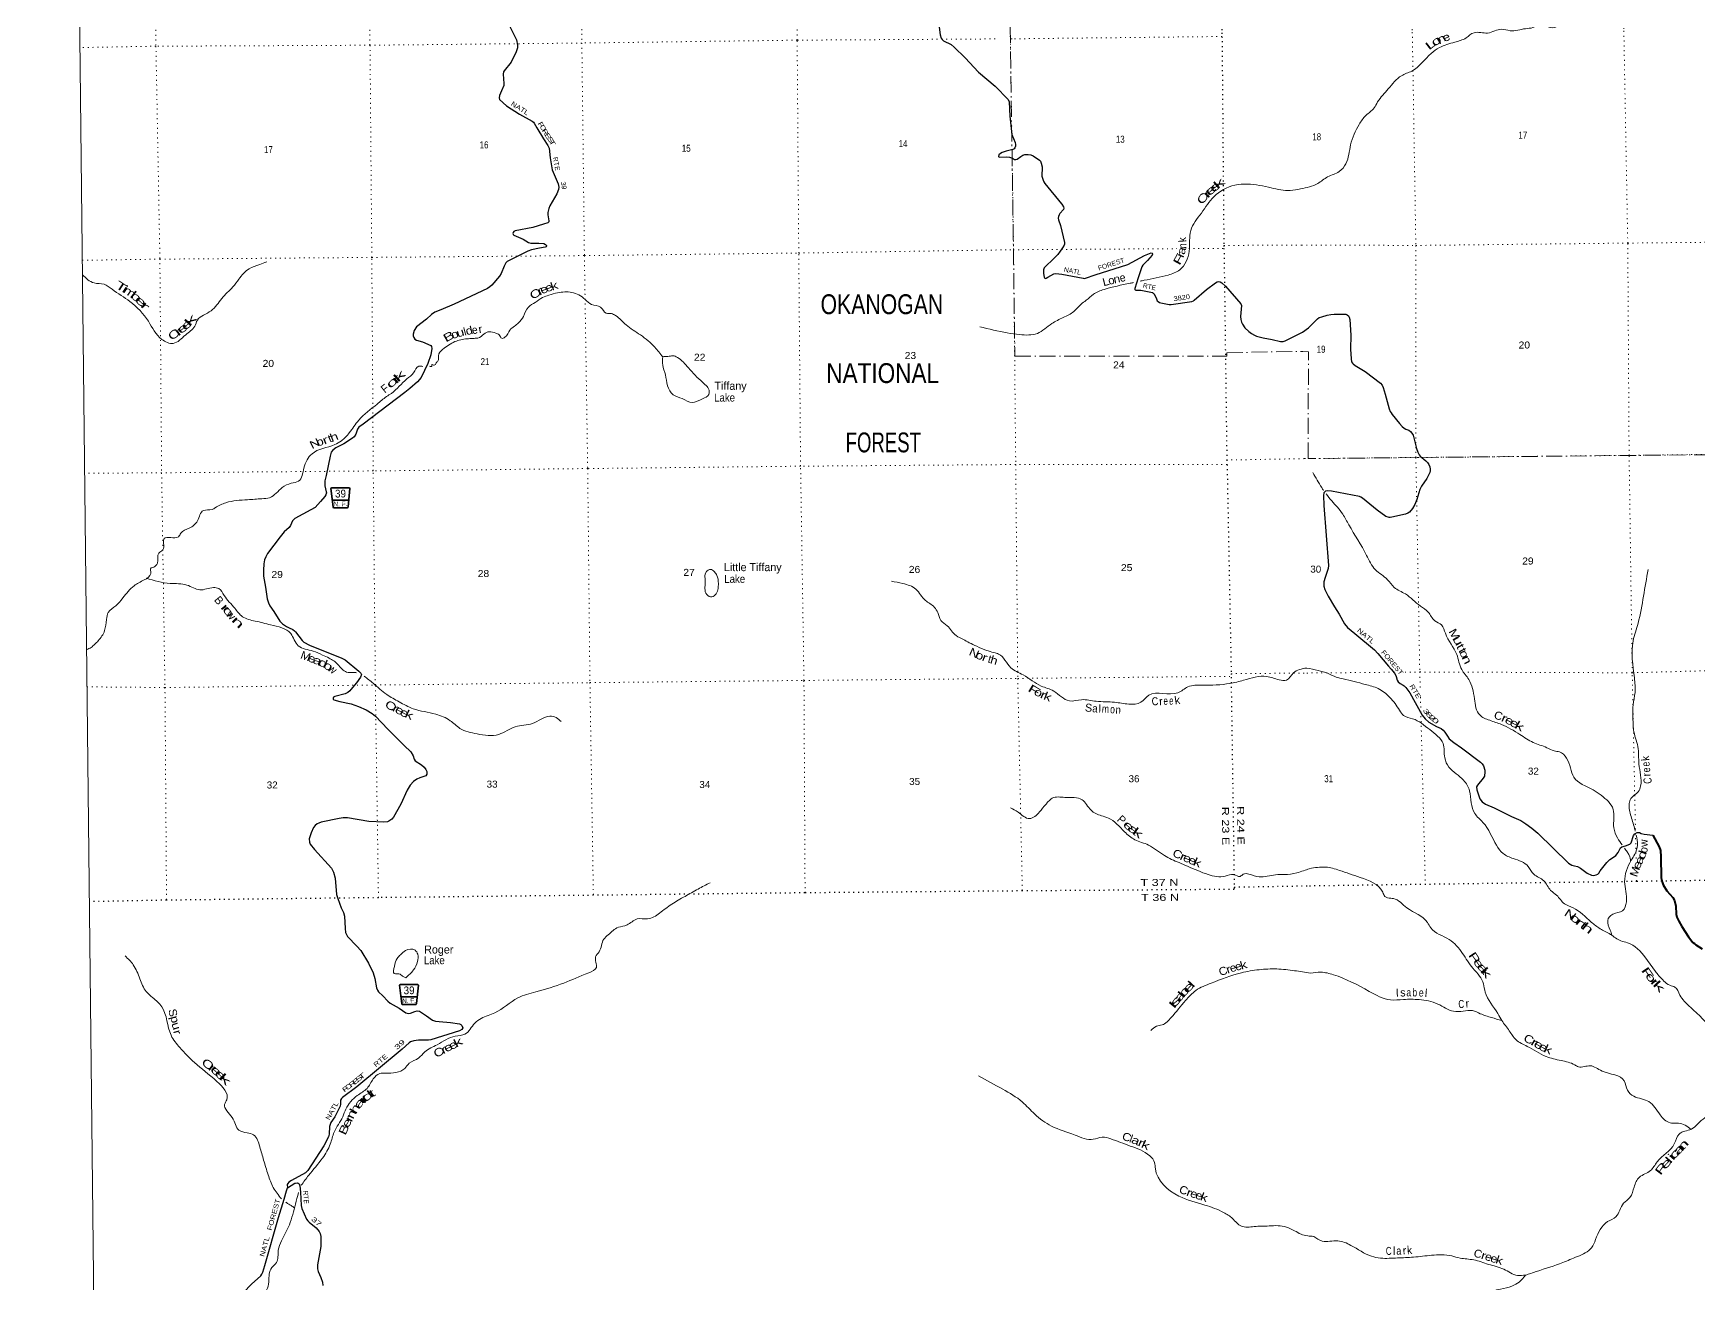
# Model space of a CAD drawing. Header units: feet. Extents: x 242557 to 489137, y 368785 to 557307.
# Drawn here: x 242557 to 284176, y 416119 to 447379 of the extents above; entities that cross this region are included whole.
import ezdxf
from ezdxf.enums import TextEntityAlignment as Align

# ---------------------------------------------------------------- set-up
doc = ezdxf.new("R2010")
doc.units = ezdxf.units.FT
doc.header["$LTSCALE"] = 80
doc.linetypes.add('DOT_DASHED', pattern=[7.7, 5, -1.2, 0.3, -1.2])
doc.linetypes.add('DOTTED', pattern=[1.5, 0.3, -1.2])
for name, color, linetype, lineweight in [('26', 7, 'Continuous', 40), ('29', 7, 'Continuous', 25), ('30', 7, 'Continuous', 35), ('39', 7, 'Continuous', 13), ('4', 7, 'Continuous', 13), ('41', 7, 'Continuous', 13), ('44', 7, 'DOT_DASHED', 13), ('6', 7, 'DOTTED', 25), ('7', 7, 'DOTTED', 13)]:
    doc.layers.add(name, color=color, linetype=linetype, lineweight=lineweight)

msp = doc.modelspace()

# ---------------------------------------------------------------- linework, layer by layer
at = {"layer": '26'}
msp.add_lwpolyline([(283026.85, 427336.32), (283184.85, 427040.65), (283219.04, 426948.89), (283228.71, 426792.98), (283240.37, 426267.63), (283261.06, 426166.77), (283288.67, 426092.83), (283380.87, 425941.25), (283530.03, 425770.72), (283574.14, 425695.81), (283603.4, 425558.07), (283611.96, 425359.42), (283629.68, 425283.73), (283682.38, 425183.82), (283756.11, 425045.98), (283925.32, 424790.99), (284032.2, 424652.99), (284068.42, 424620.33), (284105.74, 424592.02), (284263.11, 424491.25)], dxfattribs=at)
at = {"layer": '29'}
msp.add_line((253074.06, 440608.82), (252737.01, 440467.05), dxfattribs=at)
for points in [[(254377.74, 447732.29), (254635.85, 447215.37), (254660.42, 447085.62), (254660.42, 447012.98), (254623.4, 446912.92), (254495.52, 446659.5), (254327.34, 446438.26), (254310.26, 446412.62), (254301.71, 446360.96), (254318.67, 446125.36), (254314.53, 446070.78), (254256.41, 445943.25), (254203.5, 445827.21), (254194.96, 445767.39), (254210.73, 445723.04), (254385.95, 445561.86), (254710.81, 445354.07), (255025.17, 445182.44), (255053.3, 445156.36), (255074.64, 445132.85), (255137.96, 445018.51), (255304.53, 444740.34), (255418.5, 444577.41), (255450.43, 444506.86), (255473.51, 444262.67), (255525.5, 443963), (255674.76, 443616.1), (255689.57, 443530.47), (255685.3, 443474.92), (255641.53, 443365.81), (255463.88, 443063.43), (255437.63, 443000.61), (255416.28, 442900.2), (255418.28, 442837.17), (255441.9, 442690.82), (255441.9, 442669.45), (255435.5, 442653.43), (255414.65, 442637.61), (255304.25, 442604.07), (255043.29, 442526.43), (254600.66, 442438.71), (254567.11, 442420.05), (254545.15, 442397.05), (254540.88, 442374.61), (254545.15, 442357.52), (254549.42, 442345.77), (254562.14, 442331.32), (254685.68, 442278.36), (254797.01, 442235.33), (254933.04, 442148.26), (254993.53, 442135.32), (255189.11, 442131.12), (255318.06, 442122.5), (255356.5, 442102.2), (255377.85, 442075.5), (255379.99, 442059.47), (255375.54, 442042.63), (255347.96, 442028.49), (255206.74, 442006.38), (255010.61, 441965.47), (254917.56, 441930.42), (254399.97, 441673.83), (254364.99, 441643.78), (254321.7, 441558.63), (254250.51, 441370.44), (254209.96, 441303.38), (254017.79, 441085.21), (253968.68, 441042.48), (253905.45, 440995.48), (253074.06, 440608.82)], [(265196.65, 447529.24), (265217.1, 447338.02), (265244.5, 447255.78), (265265.85, 447221.59), (265299.46, 447191.87), (265492.17, 447097.67), (265569.3, 447035.84), (265846.58, 446765.02), (266179.28, 446410.2), (266590.51, 446058.33), (266922.72, 445723.87), (266945.82, 445665.49), (266960.2, 445310.95), (267008.1, 444850), (267091.1, 444651.46), (267106.35, 444595.77), (267106.35, 444559.45), (267084.65, 444518.37), (267070.05, 444494.29), (267038.86, 444473.5), (266866.06, 444435.19), (266769, 444401.35), (266726.29, 444376.78), (266685.89, 444340.36), (266675.05, 444303.07), (266685.72, 444289.18), (266704.73, 444282.14), (266877.87, 444292.24), (266952.62, 444281.7), (267025.36, 444257.7), (267076.09, 444228.06), (267110.62, 444221.88), (267140.51, 444234.7), (267234.39, 444298.45), (267289.98, 444328.71), (267339.08, 444346.86), (267418.08, 444350.07), (267481.69, 444339.65), (267544.05, 444314.82), (267698.87, 444207.18), (267723.41, 444182.35), (267744.76, 444135.35), (267767.42, 444036.68), (267772.52, 443972.97), (267759.7, 443861.87), (267764.14, 443808.91), (267791.73, 443710.17), (267810.94, 443662.1), (267834.9, 443622.32), (268249.65, 443117.73)], [(268249.65, 443117.73), (268258.19, 443107.34), (268304.16, 443040.37), (268310.57, 443010.46), (268298.05, 442976.81), (268214.67, 442875.06), (268195.27, 442841.67), (268178.19, 442801.07), (268171.78, 442760.48), (268176.34, 442713.38), (268226.34, 442576.93), (268326.25, 442146.82), (268327.64, 442110.97), (268316.97, 442083.2), (268275.49, 442013.21), (268156.58, 441850.58), (268037.21, 441726.24), (267857.9, 441560.89), (267821.61, 441515.94), (267804.53, 441466.8), (267803.72, 441376.85), (267819.48, 441278.79), (267823.75, 441263.83), (267839.43, 441256.35), (267860.04, 441253.15), (267868.58, 441257.42), (267913.62, 441285.44), (268061.78, 441361.75), (268114.13, 441377.07), (268261.3, 441356.04), (268796.43, 441253.51), (268820.86, 441253.15), (268848.62, 441257.42), (269093.51, 441343.67), (269906.29, 441603.14), (270326.65, 441827.76), (270497.11, 441892.24), (270516.18, 441884.5), (270526.85, 441869.55), (270528.99, 441861), (270515.95, 441834.02), (270398.72, 441699.63), (270281.31, 441583.25), (270257.55, 441544.8), (270168.22, 441269.66), (270084.88, 440998.62), (270084.88, 440976.47), (270089.15, 440967.92), (270113.57, 440958.65), (270238.51, 440956.09), (270525.33, 440894.98), (270546.07, 440882.46), (270565.29, 440863.23), (270623.95, 440736.93), (270644.29, 440693.38), (270665.64, 440672.01), (270699.8, 440648.51), (270731.93, 440637.43), (270943.21, 440597.23), (270996.33, 440598.22), (271507.1, 440676.79), (271547.46, 440693.38), (271570.94, 440708.33), (271872.21, 440971.3), (272100.46, 441140.98), (272141.03, 441164.49), (272176.02, 441170.36), (272220.03, 441162.35), (272260.59, 441138.85), (272354.7, 441055.57), (272734.78, 440614.66), (272751.68, 440575.87), (272732.47, 440391.05), (272726.06, 440302.39), (272733.43, 440227.7), (272749.55, 440158.17), (272773.04, 440104.76), (272832.69, 440017.25), (272932.52, 439925.72), (272999.36, 439874.01), (273076.23, 439831.28), (273121.3, 439809.04), (273289.74, 439762.91), (273519.2, 439725.05), (273727.32, 439675.1), (273789.37, 439673.17), (273840.61, 439687.06), (274278.6, 439903.94)], [(252737.01, 440467.05), (252590.99, 440405.63), (252506.11, 440350.24), (252379.52, 440233.85), (252136.05, 440043.56), (252070.55, 439948.57), (252049.61, 439861.16), (252053.46, 439816.11), (252066.28, 439773.38), (252091.9, 439734.92), (252132.02, 439710.98), (252283.71, 439662.38), (252488.29, 439572.08), (252510.38, 439551.18), (252514.65, 439495.63), (252491.05, 439344.38), (252419.13, 439127.89), (252245.63, 438773.48), (252160.8, 438667.37), (251967.41, 438499.84), (251838.02, 438401.57)], [(274278.6, 439903.94), (274421.88, 440015.47), (274508.91, 440097.28), (274649.22, 440239.72), (274690.4, 440270.34), (274756.59, 440293.85), (274895.38, 440332.3), (274985.5, 440349.26), (275064.05, 440355.81), (275353.94, 440356.65), (275375.79, 440349.4), (275392.87, 440340.85), (275422.76, 440313.07), (275439.84, 440283.16), (275455.13, 440225.65), (275478.82, 439829.05), (275477.39, 439482.33), (275491.08, 439237.32), (275503.64, 439162.38), (275523.11, 439133.7), (275538.05, 439118.74), (275593.89, 439077.51), (275844.61, 438921.29), (276224.79, 438630.6), (276264.01, 438581.39), (276293.9, 438523.71), (276344.74, 438360.9), (276440.41, 437991.95), (276466.84, 437922.26), (276488.2, 437888.08), (276517.6, 437852.4), (276699.16, 437626.26), (276765.77, 437552.64)], [(251838.02, 438401.57), (250797.6, 437611.41), (250695.52, 437530.03), (250656.15, 437480.76), (250618.66, 437354.83), (250577.87, 437290.39), (250533.25, 437256.55), (250318.1, 437114.02), (250114.77, 437012.99), (250044.02, 436955.61), (250003.74, 436910.43), (249971.3, 436805.62), (249876.45, 436320.82), (249839.71, 436193.42), (249839.26, 436064.43), (249875.64, 435916.95), (249879.91, 435887.03), (249868.19, 435839.05), (249845.75, 435797.3), (249733.17, 435676.24), (249598.05, 435521.48), (249493.32, 435465.57)], [(276765.77, 437552.64), (276816.2, 437509.69), (276855.44, 437486.41), (276934.44, 437454.36), (276970.83, 437428.13), (277007.04, 437382.78), (277037.1, 437332.71), (277128.01, 437001.96), (277160.77, 436908.46), (277190.66, 436837.96), (277212.24, 436810.15), (277359.51, 436692.16), (277402.04, 436646.73), (277434.07, 436597.59), (277457.56, 436539.91), (277468.25, 436482.71), (277466.1, 436439.49), (277457.56, 436401.03), (277382.15, 436245.15), (277250.45, 436061.32), (277229.1, 436023.93), (277208.09, 435973.59), (277132.33, 435722.13), (277081.77, 435596.62), (277023.74, 435502.27), (276947.26, 435410.74), (276904.55, 435378.69), (276847.28, 435355.63), (276509.55, 435283.61), (276468.98, 435277.2), (276439.09, 435276.13), (276413.63, 435282.43), (276355.82, 435302.84), (276140.42, 435456.35), (275772.92, 435758.99), (275736.62, 435782.5), (275700.81, 435800.27), (274997.32, 435935.32), (274893.23, 435938.46), (274850.53, 435929.92), (274832.5, 435917.9), (274812.09, 435891.46), (274797.99, 435826.51), (274804.82, 435574.7), (274923.12, 434077.52), (274919.52, 433998.78), (274843.26, 433773.51), (274812.09, 433667.31), (274807.11, 433557.12), (274829.17, 433475.02), (274918.63, 433307.4), (275072.74, 433042.42), (275193.02, 432861.41), (275328.8, 432613.99), (275402.87, 432524.98), (275585.02, 432373.43), (276076.1, 431962.34), (276156.48, 431874.93), (276426.47, 431553.82), (276488.68, 431479.54)], [(249493.32, 435465.57), (249094.19, 435252.49), (249064.29, 435226.85), (249031.92, 435190.34), (248987.43, 435073.02), (248953.35, 435024.16), (248825.16, 434914.92), (248722.47, 434791.69), (248410.94, 434370.1), (248363.86, 434293.71), (248338.35, 434212), (248315.67, 434113.78), (248308.46, 433955.61), (248313.3, 433811.45), (248363.03, 433531.9), (248381.05, 433361.66), (248404.84, 433240.17), (248436.56, 433141.6), (248470.72, 433068.95), (248565.85, 432921.63), (248718.4, 432680.1), (248781.13, 432613.8), (248884.94, 432545.5), (248953.6, 432513.04), (249042.94, 432475), (249085.64, 432442.95), (249109.92, 432414.12), (249275.75, 432196.4), (249320.5, 432156.66), (249462.44, 432085.74), (250268.22, 431760.67), (250353.91, 431714.39), (250695.53, 431436.64), (250738.21, 431381.28), (250755.31, 431351.18), (250733.32, 431286.5), (250634.34, 431142.24), (250490.14, 430972.73)], [(276488.68, 431479.54), (276580, 431370.51), (276612.59, 431299.55), (276644.05, 431203.86), (276665.43, 431169.6), (276716.65, 431122.67), (276787.92, 431083.37), (276814.86, 431067.12), (276857.57, 431024.39), (276956.83, 430887.21), (277265.51, 430333.06), (277340.11, 430240.28), (277433.99, 430159.06), (277625.4, 430050.02), (277737.25, 430000.98), (277790.25, 429960.61), (277835.47, 429906.97), (277895.93, 429805.51), (277942.23, 429744.6), (278056.05, 429647.47), (278245.91, 429514.22), (278723.96, 429160.99), (278766.39, 429118.59), (278800.55, 429067.31), (278828.63, 428953.46), (278834.72, 428887.84), (278826.18, 428836.56), (278821.91, 428810.92), (278785.98, 428761.13), (278644.33, 428584.95), (278625.47, 428541.72), (278632.51, 428465.79), (278707.33, 428239.52), (278762.12, 428167.82), (278848.87, 428105.3), (279064.13, 428012.87), (279501.27, 427797.9), (279728.77, 427697.65), (279859.58, 427618.72), (280010.34, 427507.78), (280155.75, 427381.69), (280921.36, 426631.11), (281004.03, 426582.49), (281073.63, 426567.65), (281149.22, 426548.31), (281219.82, 426506.08), (281387.3, 426384.47), (281495.11, 426334.65), (281554.9, 426326.11), (281615.77, 426338.66), (281653.11, 426360.29), (281683.01, 426385.93), (281717.17, 426441.48), (281877.69, 426650.28), (281956.31, 426727.78), (282020.42, 426770.05), (282107.93, 426828.24), (282165.55, 426898.7), (282221.08, 427019.97), (282259.5, 427043.99), (282351.18, 427062.89), (282451.66, 427108.09), (282484.65, 427140.15), (282545.61, 427322.77), (282579.77, 427368.75), (282638.81, 427399.22), (282697.2, 427400.39), (282742.04, 427377.29), (282814.9, 427354.37), (283028.74, 427336.49)], [(250490.14, 430972.73), (250464.94, 430943.1), (250417.96, 430900.37), (250347.59, 430864.78), (250092.47, 430803.33), (250059.26, 430780.72), (250046.45, 430755.09), (250046.45, 430733.72), (250067.36, 430714.36), (250218.93, 430675.84), (250499.73, 430612.64), (250686.99, 430549.98), (250879.15, 430468.79), (251022.38, 430376.95), (251109.75, 430310.69), (251415.97, 429984.56), (251821.84, 429576.19), (251989.42, 429417.62), (252052.62, 429318.93), (252070.56, 429233.88), (252102.55, 429188.52), (252256.82, 429093.6), (252326.77, 429033.04), (252369.47, 428973.22), (252390.83, 428921.94), (252390.83, 428853.57), (252366.95, 428816.78), (252215.74, 428768.11), (252144.36, 428731.53), (252057.75, 428674.11), (251972.34, 428584.37), (251901.88, 428458.62), (251738.92, 428108.04), (251555.54, 427779.4), (251515.43, 427731.9), (251442.83, 427684.89), (251404.4, 427669.93), (251313.22, 427659.66), (250942.38, 427671.41), (250405.16, 427768.21), (250298.6, 427762.59), (250204.45, 427751.12), (249747.54, 427657.12), (249692.02, 427635.75), (249649.65, 427615.89), (249598.08, 427571.65), (249559.65, 427520.38), (249499.24, 427392.43), (249452.89, 427242.63), (249457.79, 427156.15), (249478.51, 427105.89), (249584.88, 426976.26), (250007.65, 426503.6), (250059.27, 426411.52), (250099.29, 426256.79), (250136.14, 425849.61), (250163.89, 425747.67), (250253.32, 425516.96), (250311.22, 425396.66), (250334.47, 425304.29), (250346.25, 424998.1), (250362.46, 424896.71), (250407.03, 424803.32), (250643.73, 424556.21), (250738.24, 424445.91), (250930.9, 424134.35), (251049.97, 423890.41), (251094.76, 423747.32), (251135.87, 423514.02), (251156.73, 423456.69), (251186.62, 423418.24), (251289.34, 423318.32), (251412.95, 423183.22), (251478.97, 423131.11), (251700.03, 423010.78), (251869.86, 422892.65), (251933.35, 422876.48), (251985.16, 422879.83), (252091.97, 422920.67), (252151.7, 422939.65), (252208.7, 422930.11), (252383.31, 422819.3), (252536.02, 422708.91), (252608.57, 422684.91), (252698.87, 422677.19)], [(252698.87, 422677.19), (252981.67, 422653.03), (253207.76, 422615.38), (253244.89, 422595.67), (253266.24, 422576.44), (253287.55, 422515.56), (253261.97, 422476.03), (253205.86, 422440.03), (252489.05, 422215.37), (252433.07, 422205.21), (252181.17, 422210.31), (252066.29, 422194.01), (251985.16, 422164.1), (251948.36, 422137.03), (251776.99, 421981.85), (250644.09, 421039.43), (250285.6, 420777.49), (250255.72, 420747.6), (250235.08, 420710.15), (250232.24, 420606.58), (250221.54, 420559.56), (250185.57, 420473.77), (250134.02, 420373.7), (250089.07, 420291.25), (249995.22, 420149.35), (249973.88, 420100.22), (249961.09, 420045.89), (249952.51, 419856.65), (249934.01, 419787.61), (249813.79, 419566.52), (249414.46, 418948.62), (249393.11, 418922.99), (249356.64, 418888.01)], [(249356.64, 418888.01), (249010.35, 418702.56), (248940.46, 418653.78), (248914.84, 418623.87), (248900.84, 418596.47), (248905.87, 418513.9)], [(247314.47, 414830.56), (247388.82, 415167.55), (247431.17, 415286.78), (247522.75, 415481.03), (247671.76, 415714.85), (247813.13, 415895.52), (248013.51, 416107.84), (248238.64, 416316.05), (248270.04, 416357.01), (248295.67, 416408.28), (248342.32, 416571.21), (248682.28, 417776.36), (248829.82, 418235.58), (248881.74, 418439.74), (248905.87, 418513.9)], [(248905.87, 418513.9), (249090.35, 418629.34), (249111.29, 418636.69), (249153.99, 418640.96), (249179.61, 418632.41), (249197.34, 418612.46), (249213.77, 418568.32), (249234.05, 418409.34), (249252.21, 418072.64), (249269.23, 418000.64), (249384.58, 417735.07), (249418.75, 417692.34), (249448.66, 417658.13), (249621.66, 417513.05), (249700.58, 417423.14), (249721.93, 417376.13), (249739.08, 417300.8), (249738.08, 417050.89), (249662.16, 416592.03), (249660.25, 416491.72), (249674.97, 416425.38), (249745.53, 416271.04), (249781.73, 416160.45), (249790.27, 416074.99)]]:
    msp.add_lwpolyline(points, dxfattribs=at)
at = {"layer": '30'}
for p, q in [((250034.55, 435707.14), (250439.62, 435707.14)), ((251748.66, 423288.59), (252153.73, 423288.59))]:
    msp.add_line(p, q, dxfattribs=at)
for points in [[(250080.4, 435516.59), (250061.42, 435518.7), (250050.18, 435538.39), (249994.65, 435999.05), (250000.27, 436010.3), (250014.33, 436018.74), (250455.73, 436017.33), (250462.76, 436013.11), (250469.79, 435997.64), (250422.69, 435544.02), (250413.55, 435525.03), (250403.02, 435515.88)], [(251794.51, 423098.04), (251775.53, 423100.15), (251764.29, 423119.84), (251708.76, 423580.5), (251714.38, 423591.75), (251728.44, 423600.19), (252169.84, 423598.78), (252176.87, 423594.56), (252183.9, 423579.09), (252136.8, 423125.47), (252127.66, 423106.48), (252117.13, 423097.33)]]:
    msp.add_lwpolyline(points, close=True, dxfattribs=at)
at = {"layer": '39'}
for points in [[(274227.09, 443492.33), (274655.85, 443622.81), (274903.41, 443789.17), (275191.98, 443921.89), (275360.2, 444119.18), (275477.09, 444590.65), (275690.28, 445100.3), (275860.06, 445323.91), (276062.79, 445511.71), (276153.04, 445663.06), (276419.99, 445989.6), (276747.48, 446319.26), (277008.06, 446435.29), (277489.13, 446877.01), (277698.72, 447020.42), (278082.17, 447156.91), (278361.1, 447263.15), (278562.83, 447394.29), (278902.37, 447386.34), (279251.51, 447480.32), (279462.93, 447444.7), (279847.96, 447494.66), (280035.36, 447522.36), (280274.51, 447593.49), (280388.43, 447549.04), (280578.78, 447524.2), (280706.42, 447617.57), (280783.36, 447722.15), (281107.67, 447889.91), (281298.72, 448053.22), (281415.59, 448298.12), (281506.6, 448520.29), (281746.56, 448773.51), (281744.41, 448894.85), (281705.76, 449023.61)], [(274227.09, 443492.33), (273965.06, 443447.8), (273495.11, 443515.25), (272903.49, 443609.1), (272584.57, 443583.9), (272061.65, 443294.71), (271746.77, 442885.45), (271480.87, 442446.63), (271444.49, 441934.57), (271205.33, 441465.85), (270920.4, 441336.05), (270318.21, 441203.31), (270215.34, 441182.07)], [(243784.87, 441344.24), (244074.2, 441138.56), (244325.35, 441104.08), (244525.38, 440979.84), (244972.79, 440675.5), (245431.32, 440179.27), (245769.9, 439727.67), (246054.43, 439626.99), (246358.33, 439835.93), (246589.29, 440055.86), (246657.62, 440208.56), (246997.53, 440440.3), (247267.47, 440751.82), (247543.85, 441039.18), (247692.39, 441231.54), (247948.95, 441494.32), (248214.09, 441597.53), (248388.83, 441666.98)], [(258286.98, 439288.63), (258091.17, 439530.19), (257728.58, 439837.88), (257372.96, 440089.07), (257108.54, 440323.49), (257002.71, 440370.35), (256873.17, 440382.48), (256735.43, 440529.93), (256507.92, 440603.2), (256346.29, 440728.03), (256014.13, 440900.75), (255660.6, 440891.17), (255443.28, 440831.17), (255284.55, 440772.08), (255098.5, 440651.91), (254928.54, 440536.04), (254804.92, 440301.61), (254682.17, 440139.98), (254578.41, 440055.47), (254468.75, 439960.76), (254342.28, 439778.85), (254261.81, 439755.35), (254197.8, 439841.28), (254112.27, 439882.4)], [(270054.68, 441149.12), (269967.69, 441131.11), (269315.37, 440973.32), (269048.46, 440853.91), (268870.97, 440703.55), (268739.17, 440602.43), (268560.11, 440423.74), (268295.7, 440274.05), (268011.14, 440119.99), (267649.16, 439877.8), (267203.01, 439846.56), (266897.18, 439888.27), (266209.63, 440041.28)], [(254113.76, 439881.69), (253954.06, 439918.34), (253819.58, 439859.63), (253667.58, 439758.19), (253602.96, 439755.16), (253542.41, 439750.17), (253392.98, 439741.76), (253092.98, 439670.36), (252786.87, 439473.51), (252680.19, 439318.19), (252671.97, 439198.79), (252628.38, 439143.52), (252576.81, 439082.06), (252516.03, 439091.22), (252514.52, 439058.85), (252454.93, 439058.6)], [(258286.98, 439288.63), (258286.16, 439084.42), (258352.63, 438842.86), (258407.49, 438568.77), (258544.42, 438344.49), (258776.39, 438245.01), (259020.41, 438149.76), (259277.67, 438240.72), (259439.61, 438352.42), (259450.58, 438425.37), (259285.33, 438651.24), (258927.92, 439015.61), (258652.95, 439278.18), (258541.15, 439318.88), (258412.09, 439300.69), (258349.42, 439301.73), (258286.98, 439288.63)], [(252287.86, 439052.12), (252191.24, 439053.79), (252058.38, 438892), (251891.05, 438737.76), (251504.66, 438377.92), (251383.03, 438297.02), (251147.14, 438109.51), (250690.69, 437706.13), (250453.15, 437391.07), (250256.21, 437191.89), (250087.96, 437096.26), (249521.62, 436869.06), (249321.15, 436510.11), (249184.82, 436184.51), (249001.78, 436129.08), (248779.1, 436024.52), (248461.79, 435768.87), (248270.2, 435743.63), (247912.88, 435717.83), (247366.34, 435644.59), (247105.59, 435519.21), (247023.42, 435475.47), (246807.6, 435447.83), (246658.07, 435190.76), (246452.8, 435007.62), (246244.54, 434885.09), (246181.32, 434793.12), (245828.4, 434745.15), (245813.99, 434633.73), (245790.38, 434465.56), (245694.67, 434383.2), (245656.2, 434131.91), (245564.76, 434035.46), (245502.47, 434012.24), (245490.47, 433876.6), (245327.31, 433714.34), (245074.99, 433566.85), (244792.8, 433263.23), (244620.04, 433068.47), (244430.68, 432901.75), (244386.99, 432725.18), (244336.84, 432445.41), (244179.16, 432192.25), (244087.65, 432099.85), (244001.88, 432027.75), (243889.4, 431967.25)], [(274531.49, 436398.42), (274754.34, 436022.17), (274801.31, 435949.71)], [(274865.45, 435864.28), (275004.63, 435692.95), (275281.29, 435358.14), (275433.46, 435093.89), (275877.38, 434327.2), (276095.87, 433969.07), (276399.29, 433719.72), (276564.34, 433526.51), (276846.03, 433363.75), (277221.15, 433059.06), (277415.7, 432910.89), (277581.26, 432689.37), (277750.75, 432587.27), (277845.37, 432378.61), (278129.51, 431849.73), (278253.32, 431475.71), (278429.48, 431226.06), (278571.38, 430743.13), (278703.85, 430336.91), (278952.68, 430203.89), (279247.5, 430098.02), (279710.51, 429849.56), (280041.35, 429649.26), (280379.02, 429519.89), (280564.27, 429440.33), (280698.07, 429414.46), (280973.89, 429012.88), (281054.77, 428781.71), (281539.16, 428466.88), (281741.61, 428328.98), (282038.75, 427978.36), (282055.01, 427517.41), (282148.43, 427262.2), (282263.49, 427093.8)], [(245378.71, 433755.56), (245975.44, 433625.41), (246396.44, 433585.5), (246717.66, 433465.18), (247060.32, 433523.1), (247190.05, 433498.85), (247326.15, 433327.11), (247591.97, 433003.76), (247783.24, 432794.48), (248104.3, 432684.26), (248487.74, 432591.2), (248988.37, 432372.6), (249178.37, 432067.32), (249551.87, 431933.87), (249783.08, 431836.01), (249949.97, 431758.9), (250166.66, 431602.57), (250387.79, 431408.97), (250547.76, 431402.32), (250634.13, 431393.4)], [(259678.02, 433623.4), (259640.44, 433827), (259578.42, 433914.99), (259478.43, 433976.1), (259380.22, 433924.02), (259347.97, 433662.72), (259385.22, 433351.96), (259515.58, 433287.28), (259621.39, 433369.81), (259667.91, 433495.88), (259678.02, 433623.4)], [(274380.15, 431510.73), (274048.43, 431389.79), (273873.44, 431209.15), (273691.46, 431214.39), (273378.86, 431300.48), (272804.36, 431206.58), (272458.01, 431126.36), (271771.57, 431081.26), (271412.49, 431039.25), (271160.14, 430893.79), (270435.6, 430829.89), (270238.22, 430659), (269933.82, 430609.77), (269577.41, 430654.73), (269122.28, 430679.96), (268753.85, 430718.68), (268449.13, 430689.65), (268057.23, 430934.21), (267746.01, 431060.75), (267292.95, 431338.72), (266984.92, 431519.9), (266676.38, 431860.78), (266560.63, 431895.36), (266375.81, 431953.12), (266137.75, 432054.53), (265944.33, 432144.5), (265799.53, 432227.14), (265618.17, 432321.35), (265393.97, 432568.53), (265240.29, 432701.58), (265158.3, 432902.46), (264962.81, 433123.81), (264850.46, 433198.88), (264613.57, 433482.25), (264285.97, 433622.69), (264004.12, 433680.95)], [(282914.26, 433972.33), (282796.7, 433310.68), (282661.29, 432630.5), (282537.77, 432191.27), (282568.34, 431265.3), (282584.93, 430899.44), (282536, 430582.96), (282535.27, 430168.23), (282546.91, 429968.16), (282655.39, 429547.34), (282683.26, 429114.93), (282725.44, 428559.37), (282663.36, 428414.61), (282478.44, 428247.36), (282440.2, 428125.28), (282486.41, 427798.4), (282583.25, 427464.35), (282591.31, 427432.34)], [(250828.25, 431306.9), (251051.27, 431129.18), (251389.12, 430851.43), (251699.25, 430666.24), (252049.59, 430493.82), (252615.61, 430357.11), (252973.87, 430194.91), (253219.43, 430002.65), (253646.01, 429865.78), (254189.88, 429852.05), (254601.22, 430040.43), (255034.39, 430126.05), (255466.05, 430306.67), (255620.19, 430272.69), (255749.11, 430171.6)], [(274380.15, 431510.73), (274663.73, 431450.56), (274917.62, 431374.28), (275119.21, 431284.91), (275291.7, 431241.53), (275841.68, 431101.88), (276168.81, 430996.6), (276459.62, 430775.33), (276699.63, 430456.04), (276802.98, 430324.41), (277026.65, 430243.54), (277455.76, 429970.18), (277787.23, 429620.19), (277829.83, 429268.97), (277930.97, 429034.13), (278302.44, 428707.12), (278450.57, 428442.8), (278494.26, 428144.19), (278581.91, 427872.69), (278785.83, 427651.86), (279125.29, 427079.49), (279288.5, 426876.13), (279539.25, 426749.21), (279916.54, 426549.76), (280057.36, 426356.11), (280304.67, 426194.74), (280476.64, 425953.1), (280626.3, 425830.41), (280819.99, 425617.49), (281035.93, 425516.24), (281492.84, 425156.41), (281711.88, 424994.53), (281970.99, 424851.58), (282230.43, 424690.44), (282398.96, 424642.95), (282850.09, 424266.82), (283113.11, 423903.44), (283308.89, 423686.52), (283452.2, 423579.89), (283582.28, 423535.74), (283705.03, 423335.69), (283816.85, 423181.96), (284149.77, 422864.37), (284425.46, 422584.16), (284951.71, 422073.87), (285373.17, 421776.1), (285769.93, 421504.18), (286407.23, 421566.4), (286693.73, 421355.42)], [(266981.63, 428018.3), (267165.26, 427907.96), (267452.77, 427746.68), (267702.79, 427912.32), (267857.42, 428102.76), (267923.04, 428170.5), (268020.74, 428254.92), (268337.67, 428278.07), (268765.02, 428220.06), (268989.44, 427958.73), (269252.39, 427817.28), (269423.04, 427761.32), (269826.61, 427417.88), (270086.41, 427219.78), (270426.04, 427085.59), (270824.32, 426820.92), (271188.84, 426646.69), (271404.51, 426555.04), (271915.05, 426348.73), (272342.12, 426308.91), (272557.74, 426348.67), (272716.1, 426302.63), (272796.06, 426358.47), (272935.51, 426358.63), (273193.24, 426291.9), (273602.7, 426342.78), (273818.9, 426346.16), (274135.51, 426389.52), (274302.39, 426444.7), (274445.2, 426494.71)], [(282614.19, 427332.25), (282644.52, 427085.15), (282579.88, 426857.39), (282489.63, 426706.04), (282325.41, 426168.97), (282368.61, 425670.08), (282275.72, 425439.78), (282028.71, 425356.37), (281902.14, 425202.33), (281967.07, 424958.73), (282005.08, 424831.47)], [(282325.82, 427008.51), (282391.01, 426912.61), (282438.97, 426828.52), (282476, 426675.72)], [(274445.2, 426494.71), (274851.97, 426534.06), (275198.87, 426453.41), (275713.14, 426276.7), (276279.36, 425904.7), (276335.75, 425800.54), (276484.01, 425756.72), (276546.8, 425747.75), (276884.24, 425517.23), (277395.78, 425152.32), (277481.06, 425014.29), (277938.73, 424725.28), (278276.23, 424377.42), (278531.32, 424005.81), (278702.46, 423810.68), (278794.84, 423614.12), (278840.88, 423410.64), (279159.57, 422870.25), (279253.54, 422697.99)], [(249253.75, 418580.14), (249436.78, 418828.3), (249785.65, 419260.33), (249978.17, 419611.07), (250076.53, 419909.8), (250288.74, 420293.19), (250368.55, 420486.5), (250652.25, 420822.49), (250895.97, 421002.19), (251053.88, 421241.2), (251215.5, 421373.11), (251354.79, 421383.38), (251839.98, 421502.16), (251951.11, 421631.26), (252187.53, 421762.32), (252340.74, 421914.33), (252649.16, 422093.01), (253100.52, 422310.58), (253345.07, 422359.51), (253590.47, 422635.39), (253750.32, 422751.11), (254091.67, 422891.9), (254667.84, 423264.81), (255114.13, 423415.33), (255817.99, 423636.59), (256436.42, 423892.91), (256628.41, 424021.26), (256607.97, 424291.84), (256696.94, 424416.56), (256813.22, 424731.73), (256922.66, 424840.6), (257178.38, 425028.57), (257393.68, 425088.54), (257643.95, 425238.02), (257908.67, 425240.13), (258207.53, 425384.3), (258513.19, 425609.45), (258843.6, 425802.63), (259170.14, 425985.65), (259470.79, 426144)], [(244851.31, 424314.18), (245054.92, 424090.94), (245220.1, 423741.75), (245380.75, 423422.81), (245538.73, 423273.66), (245768.73, 423042.74), (246000.31, 422328.67), (246219.4, 422020.76), (246585.02, 421648.42), (247142.17, 421178), (247389.96, 420716.89), (247337.19, 420602.85), (247528.35, 420272.26), (247697.03, 419957.49), (247900.16, 419891.93), (248062.7, 419837.87), (248214.86, 419545.08), (248313.14, 419209), (248426.04, 418842.82), (248554.37, 418523.38), (248757.55, 418244.57)], [(251866.25, 423770.07), (252055.77, 423961.87), (252155.53, 424171.66), (252162.69, 424357.77), (252098.49, 424455.83), (251858.08, 424450.05), (251734.47, 424342.99), (251651.01, 424252.73), (251581.43, 424051.49), (251576.19, 423871.48), (251726, 423855.63), (251797.67, 423796.1), (251866.25, 423770.07)], [(270487.1, 422452.86), (270624.95, 422554.08), (270763.86, 422588.6), (270995.37, 422774.17), (271352.45, 423198.24), (271611.19, 423450.96), (271990.29, 423632.77), (272748.14, 423891.27), (273189.51, 423968.93), (273629.8, 423987.95), (274079.15, 423944.43), (274271.55, 423919.14), (274474.11, 423879.09)], [(274474.11, 423879.09), (274732.94, 423906.03), (275047.17, 423845.02), (275943.52, 423426.46), (276474.55, 423215.66), (276799.67, 423223.62), (277189.61, 423222.66), (277656.24, 423111.83), (278051.38, 422930.91), (278291.75, 422933.29), (278519.79, 422947.57), (278719.19, 422868.27), (278999.65, 422774.27), (279253.54, 422697.99)], [(279253.54, 422697.99), (279443.98, 422440.51), (279611.55, 422219.02), (279891.29, 422052.17), (280362.41, 421801.84), (280735.96, 421699.43), (281079.32, 421590.39), (281169.05, 421543.48), (281463.59, 421567.07), (281760.9, 421434.94), (282316.78, 421190.21), (282397.72, 420954.99), (282553.87, 420808.15), (282932.07, 420671.43), (283212.69, 420340.74), (283460.65, 420142.97), (283622.48, 420131.77), (283798.76, 420102.62), (283947.98, 420004.2), (283972.61, 419982.4)], [(266178.08, 421313.98), (266783.57, 420981.79), (267271.62, 420663.93), (267581.63, 420357.44), (268002.68, 420058.75), (268590.29, 419835.45), (269046.69, 419729.37), (269270.17, 419783.41), (269485.08, 419740.27), (269968.91, 419561.85), (270457.82, 419316.78), (270579.75, 419146.85), (270598.34, 418993.49), (271185.11, 418311.25), (271837.44, 418084.92), (272303.17, 417900.14), (272525.87, 417747.96), (272747.15, 417557.34), (273064.59, 417548.15), (273440.28, 417562.11), (273664.5, 417569.66), (274072.7, 417444.64), (274237.8, 417356.25), (274404.15, 417316.39), (274557.48, 417301.08)], [(279842.88, 416329.4), (280126.46, 416426.46), (280779.14, 416646.76), (281144.13, 416799.09), (281499.86, 417018.01), (281599.24, 417224.15), (281898.4, 417670.63), (282106.32, 417793.79), (282298.36, 418129.07), (282459.4, 418275.65), (282561.88, 418534.44), (282694.88, 418781.66), (282970.75, 418946.51), (283134.58, 419163.95), (283566.93, 419618.93), (283687.91, 419859.86), (283785.83, 419920.32), (283954.69, 419967.91), (284241.57, 420195.68), (284545.19, 420504.68), (284643.6, 420765.43), (284876.38, 420967.93), (285045.81, 420983.17), (285181.13, 420985.64), (285348.54, 421000.84), (285839.85, 420979.48), (286161.16, 421088.52), (286353.32, 421189.14), (286557.49, 421296.05), (286691.8, 421355.14)], [(247734.65, 414836.16), (248075.35, 415455.07), (248212.86, 415705.89), (248265.18, 415848.22), (248382.67, 415959.23), (248439.99, 416168.36), (248515.26, 416521.31), (248634.54, 416646.5), (248678.18, 416954.47), (248761.39, 417188.27), (248955.13, 417589.57), (249108.6, 418109.52), (249184.44, 418395.48)], [(248871.38, 418154.57), (248883.68, 418146.44), (249000.04, 418073.45), (249078.61, 418017.87)], [(274554.96, 417301.33), (274767.31, 417186.25), (275155.12, 417191.32), (275484.42, 417077.98), (275998.35, 416806.18), (276225.44, 416759.75), (276651.66, 416763.5), (277049.31, 416782.91), (277501.02, 416829.6), (278004.38, 416812.5), (278213.4, 416759.68), (278553.6, 416715.32), (278923.29, 416602.72), (279305.24, 416482.26), (279647.4, 416326.67), (279849.26, 416336.43)], [(277967.49, 415193.28), (278120.92, 415368.19), (278735.59, 415680.85), (278919.89, 415769.19), (279042.38, 415925.17), (279223.18, 415983.1), (279508.68, 416061.15), (279690.74, 416161.58), (279849.26, 416336.43)]]:
    msp.add_spline(points, degree=3, dxfattribs=at)
at = {"layer": '4'}
msp.add_lwpolyline([(485083.98, 556942.67), (489136.84, 372822.34), (458570.27, 372170.54), (428006.14, 371560.78), (397437.89, 370993.07), (366865.59, 370467.41), (336295.9, 369983.81), (305725.57, 369542.24), (275154.65, 369142.74), (244583.23, 368785.28), (242556.67, 552939.07)], dxfattribs=at)
msp.add_lwpolyline([(485083.98, 556942.67), (489136.84, 372822.34), (458570.27, 372170.54), (428006.14, 371560.78), (397437.89, 370993.07), (366865.59, 370467.41), (336295.9, 369983.81), (305725.57, 369542.24), (275154.65, 369142.74), (244583.23, 368785.28), (242556.67, 552939.07)], dxfattribs=at)
at = {"layer": '44'}
for points in [[(264130.68, 461059.09), (264169.64, 457984.54), (266825.16, 458009.86), (267087.6, 439309.72), (272384.01, 439309.48), (272381.15, 439394.03), (274284.51, 439426.96)], [(304070.04, 415536.05), (304064.66, 415849.76), (301447.96, 415846.02), (301160.75, 426443.11), (293324.61, 426326.63), (293213.98, 431675.21), (285194.23, 431472.62), (285077.12, 436850.96), (274414.39, 436746.73), (274423.77, 439417.41), (274284.51, 439426.96)]]:
    msp.add_lwpolyline(points, dxfattribs=at)
at = {"layer": '6'}
msp.add_line((272566.73, 426035.45), (274449.88, 426068.97), dxfattribs=at)
for points in [[(272155.6, 461156.32), (272143.75, 458055.01), (272145.12, 457968.1), (272217.89, 452722.21), (272217.11, 452643.35), (272261.68, 447391.73), (272263.15, 447298.76), (272309.29, 442075.46), (272312.46, 442002.73), (272383.93, 436711.1), (272389.72, 436600), (272492.57, 431369.5), (272490.56, 431279.73), (272568.44, 426021.81), (272567.65, 425976.84)], [(274449.88, 426068.97), (282632.25, 426182.67), (287936.12, 426261.41), (287988.7, 426258.33), (293324.61, 426326.63), (298559.95, 426416.33), (298637.83, 426418.56), (303902.74, 426470.33), (304941.95, 426507.01)], [(272567.65, 425976.84), (267273.17, 425938.51), (261839.41, 425889.92), (256553.36, 425829.48), (251182.42, 425769.74), (245886.3, 425707.13), (243957.24, 425668.96)]]:
    msp.add_lwpolyline(points, dxfattribs=at)
at = {"layer": '7'}
for p, q in [((271431.3, 441996.95), (272312.46, 442002.73)), ((272309.29, 442075.46), (274251.59, 442085.56)), ((274317.71, 436745.3), (272383.93, 436711.1)), ((272492.57, 431369.5), (274384.06, 431385.8)), ((274384.06, 431385.8), (276583.45, 431406.27)), ((277222.32, 430785.46), (277344.62, 426109.19)), ((282622.15, 426182.5), (282621.67, 426206.11))]:
    msp.add_line(p, q, dxfattribs=at)
for points in [[(276684.07, 461212.46), (276733.36, 458046.34), (276893.87, 452757.1), (277019.08, 447408.55), (277107.64, 442075.52), (277108.58, 436770.89), (277205.93, 431412.06), (277218.03, 430949.52)], [(282610.51, 426751.48), (282515.59, 431391.78), (282437.45, 436823.26), (282403.78, 442133.9), (282304.76, 447486.97), (282180.31, 452793.04), (282049.59, 458111.15), (282011.73, 461279.71)], [(245481.05, 460844.4), (245544.22, 457723.13), (245537.65, 452381.76), (245621.79, 447055.95), (245719.75, 441750.58), (245763.99, 436391.81), (245846.78, 431023.52), (245886.3, 425707.13)], [(251182.42, 425769.74), (251104.5, 431085.54), (251052.28, 436438.12), (251016.44, 441776.81), (250971.05, 447080.99), (250902.63, 452435.34), (250854.67, 457773.84), (250794.47, 460903.97)], [(256143.83, 460965.23), (256190.78, 457863.36), (256206.45, 452522.34), (256265.27, 447135.48), (256329.01, 441821.49), (256411.1, 436497.68), (256467.36, 431145.15), (256553.36, 425829.48)], [(266786.58, 461090.95), (266825.16, 458009.86), (266902.43, 452591.84), (266974.13, 447239.43), (267053.61, 441967.12), (267108.81, 436598.27), (267158.92, 431251.72), (267273.17, 425938.51)], [(261843.57, 425889.97), (261816.14, 431200.5), (261731.52, 436556.63), (261685.75, 441885.05), (261646.12, 447207.51), (261573.89, 452547.65), (261543.17, 455357.84)], [(266595.36, 447238.37), (261646.12, 447207.51), (256265.27, 447135.48), (250971.05, 447080.99), (245621.79, 447055.95), (243722.26, 447022.12)], [(272263.15, 447298.76), (267019.5, 447241.01), (266935.14, 447240.48)], [(274251.59, 442085.56), (277107.64, 442075.52), (282403.78, 442133.9), (287651.53, 442187.34), (293023.91, 442275.43), (298291.06, 442373.73), (302612.12, 442462.41)], [(243780.78, 441704.22), (245720.04, 441732.39), (251016.44, 441776.81), (256329.01, 441821.49), (261685.75, 441885.05), (267049.17, 441968.23), (271137.83, 441995.03)], [(304795.79, 437131.69), (303610.49, 437134.29), (298282.43, 437053.08), (293040.85, 436993.68), (287733.31, 436894.64), (282439.37, 436826.19), (277106.35, 436774.23), (274317.71, 436745.3)], [(272389.72, 436600), (267108.81, 436598.27), (261731.52, 436556.63), (256411.1, 436497.68), (251052.28, 436438.12), (245763.99, 436391.81), (243839.39, 436378.49)], [(276717.01, 431407.51), (277205.93, 431412.06), (282515.59, 431391.78), (287828.68, 431539.4), (293213.98, 431675.21), (298425.99, 431694.75), (303768.69, 431747.91), (304869.55, 431769.84)], [(243898.13, 431040.49), (245846.78, 431023.52), (251104.5, 431085.54), (256467.36, 431145.15), (261816.14, 431200.5), (267158.92, 431251.72), (272489.58, 431302.74)]]:
    msp.add_lwpolyline(points, dxfattribs=at)

# ---------------------------------------------------------------- texts
at = {"layer": '30'}
for s, height, rotation, width, p in [('NATL', 120, 327.896, 1.2, (254687.51, 445453.64)), ('F', 120, 298.977, 1.4, (255190.43, 445068.25)), ('O', 120, 300.913, 1.2, (255244.12, 444983.16)), ('R', 120, 300.913, 1.25, (255301.72, 444881.28)), ('E', 120, 300.913, 1.35, (255364.52, 444779.27)), ('S', 120, 305.746, 1.5, (255431.96, 444686.21)), ('T', 120, 302.746, 1.6, (255478.21, 444609.54)), ('R', 120, 279.842, 0.8, (255552.32, 444217.95)), ('E', 120, 279.842, 0.9, (255591.99, 443989.28)), ('39', 120, 279.812, 1.1, (255754.92, 443563.36)), ('FOREST', 120, 17.705, 1.05, (269511.82, 441550.7)), ('NATL', 120, 349.154, 1.05, (268514.95, 441378.72)), ('3820', 120, 8.745, 1.15, (271266.35, 440710.58)), ('39', 194, 0.63, 0.95, (250234.38, 435774.75)), ('N. F.', 114.1, 0.63, 0.95, (250234.13, 435555.88)), ('NATL', 120, 320.067, 1.25, (275821.98, 432266.36)), ('FOREST', 120, 310.057, 1.15, (276471.4, 431611.33)), ('RTE', 120, 301.119, 1.2, (277041.55, 430894.73)), ('3', 120, 299.119, 1.5, (277311.67, 430398.31)), ('8', 120, 308.801, 1.85, (277395.27, 430298.23)), ('2', 120, 317.135, 2, (277482.57, 430216)), ('0', 120, 320.331, 2, (277559.14, 430152.79)), ('39', 194, 0.63, 0.95, (251948.49, 423356.21)), ('N. F.', 114.1, 0.63, 0.95, (251948.24, 423137.33)), ('39', 120, 42.162, 1.6, (251751.18, 422053.12)), ('RTE', 120, 39.756, 1.25, (251273.44, 421654.01)), ('R', 120, 38.155, 1.45, (250564.61, 421068.97)), ('E', 120, 39.756, 1.65, (250652.84, 421137.75)), ('S', 120, 39.756, 1.65, (250730, 421203)), ('T', 120, 39.756, 1.85, (250806.95, 421262.71)), ('F', 120, 36.155, 1.6, (250391.57, 420941.39)), ('O', 120, 37.155, 1.35, (250469.59, 420999.16)), ('NATL', 120, 61.634, 1.2, (250074.17, 420414.86)), ('NATL   FOREST', 120, 74.247, 1.25, (248528.24, 417503.32)), ('37', 120, 320.016, 1.55, (249596.34, 417625.64))]:
    msp.add_text(s, height=height, rotation=rotation, dxfattribs=dict(at, width=width)).set_placement(p, align=Align.CENTER)
for s, rotation, p in [('T', 279.842, (255572.19, 444103.37)), ('RTE', 347.972, (270439.21, 440984.9)), ('RTE', 273.087, (249311.21, 418278.39))]:
    msp.add_text(s, height=120, rotation=rotation, dxfattribs=at).set_placement(p, align=Align.CENTER)
at = {"layer": '41'}
for s, rotation, width, p in [('L', 38.036, 1.8, (277538.93, 447026.97)), ('o', 36.406, 1.7, (277672.56, 447109.83)), ('n', 30.562, 1.6, (277787.59, 447152.51)), ('e', 21.947, 1.25, (277903.78, 447192.09)), ('k', 38.912, 2, (272251.04, 443549.04)), ('C', 52.548, 1.5, (271856.94, 443191.84)), ('r', 48.218, 2.1, (271964.92, 443305.91)), ('e', 42.619, 1.95, (272052.33, 443389.15)), ('e', 37.863, 1.75, (272144.67, 443464.3)), ('k', 93.317, 0.95, (271369.6, 442224.78)), ('a', 74.261, 1.2, (271347.8, 441918.36)), ('n', 88.804, 0.85, (271373.16, 442062.04)), ('F', 61.618, 1.75, (271268.03, 441685.48)), ('r', 67.676, 1.4, (271318.32, 441806.96)), ('T', 326.968, 1.8, (244701.01, 440961.06)), ('L', 14.359, 1.1, (269383.86, 441074.05)), ('o', 14.359, 1.05, (269520.27, 441107.84)), ('n', 12.837, 1.1, (269654.19, 441141.53)), ('i', 326.968, 1.4, (244793.88, 440903.24)), ('m', 325.744, 1.4, (244912.25, 440827.96)), ('b', 321.962, 1.85, (245061.15, 440715.74)), ('e', 318.435, 1.9, (245179.28, 440605.67)), ('C', 33.699, 1.4, (255152.95, 440784.38)), ('r', 32.02, 1.75, (255270.8, 440854.5)), ('e', 21.435, 1.25, (255351.98, 440886.74)), ('e', 19.595, 1.2, (255473.85, 440932.19)), ('k', 19.269, 1.35, (255605.77, 440972.93)), ('r', 313.98, 2.2, (245280.7, 440495.58)), ('k', 45.794, 2.25, (246556.2, 440136.27)), ('C', 36.655, 1.5, (246128.4, 439772.42)), ('r', 37.551, 1.95, (246245.33, 439848.25)), ('e', 39.17, 1.8, (246345.59, 439930.13)), ('e', 41.446, 1.9, (246454.96, 440028.5)), ('B', 29.429, 1.55, (252987.5, 439715.29)), ('o', 22.156, 1.25, (253122, 439763.16)), ('u', 17.911, 1.3, (253256.79, 439803.02)), ('d', 13.337, 1.2, (253471.63, 439850.56)), ('e', 9.46, 0.95, (253603.66, 439866.85)), ('r', 10.356, 1.1, (253745.93, 439887.04)), ('o', 42.942, 1.95, (251585.42, 438580.52)), ('r', 42.983, 2.15, (251690.61, 438663.51)), ('k', 42.681, 2.2, (251772.99, 438740.62)), ('N', 27.133, 1.3, (249636.02, 437035.32)), ('o', 20.628, 1.2, (249752.51, 437076.84)), ('r', 22.649, 1.4, (249889.44, 437118.32)), ('t', 21.649, 1.15, (250002.75, 437156.37)), ('h', 21.83, 1.35, (250109.46, 437197.22)), ('r', 309.473, 2, (247277.53, 432954.98)), ('o', 310.473, 1.85, (247356.47, 432860.04)), ('n', 316.236, 2.1, (247602.91, 432584.85)), ('M', 298.477, 1.25, (277985.45, 432304.8)), ('N', 335.807, 1.25, (266029.28, 431796.3)), ('u', 298.477, 1.6, (278071.77, 432145.29)), ('t', 298.017, 1.35, (278135.69, 432008.41)), ('t', 298.017, 1.35, (278189.72, 431907.75)), ('M', 339.907, 1.1, (249330.4, 431716.09)), ('e', 337.21, 1.25, (249481.96, 431657.44)), ('a', 336.909, 1.4, (249618.42, 431605.65)), ('d', 336.283, 1.5, (249756.81, 431546.71)), ('o', 329.007, 1.5, (249876.04, 431476.68)), ('o', 336.642, 1.3, (266170.22, 431733.23)), ('r', 339.213, 1.35, (266303.16, 431682.3)), ('h', 343.544, 1.2, (266540.63, 431609.3)), ('o', 294.767, 1.3, (278228.29, 431820.29)), ('n', 295.667, 1.45, (278293.95, 431678.74)), ('F', 328.604, 1.85, (267517.49, 430872.19)), ('o', 333.505, 1.35, (267631.7, 430813.85)), ('r', 336.053, 1.45, (267759.16, 430750.14)), ('k', 338.462, 1.4, (267871.91, 430703.13)), ('C', 5.182, 0.85, (270596.67, 430580.15)), ('k', 8.753, 1.05, (271161.18, 430607.89)), ('C', 329.485, 1.35, (251433.74, 430484.52)), ('r', 331.288, 1.6, (251565.46, 430419.9)), ('e', 332.167, 1.4, (251665.73, 430367.18)), ('e', 332.167, 1.4, (251787.16, 430303.2)), ('k', 335.428, 1.5, (251910.61, 430252.1)), ('a', 356.313, 0.9, (269082.48, 430402.32)), ('m', 356.863, 0.8, (269345.72, 430391.46)), ('o', 356.863, 0.8, (269523.37, 430380.22)), ('n', 357.162, 0.9, (269664.94, 430368.78)), ('e', 0.923, 0.75, (270857.56, 430592.43)), ('e', 0.465, 0.7, (270995.74, 430595.37)), ('C', 341.383, 1.1, (279139.17, 430225.48)), ('r', 337.04, 1.45, (279282.56, 430167.57)), ('e', 332.669, 1.4, (279401.41, 430109.24)), ('e', 332.669, 1.4, (279525.6, 430041.82)), ('k', 330.893, 1.65, (279651.4, 429972.04)), ('k', 94.246, 0.95, (282939.68, 429259.96)), ('e', 94.437, 0.8, (282950.01, 429113.82)), ('C', 93.585, 0.8, (282997.3, 428700.14)), ('e', 94.437, 0.8, (282963.38, 428971.35)), ('e', 319.062, 1.85, (269869.61, 427486.46)), ('a', 321.555, 1.85, (269984.56, 427398.76)), ('k', 323.793, 1.9, (270100.03, 427310.32)), ('w', 93.585, 0.95, (282900.16, 427140.63)), ('C', 335.36, 1.2, (271110.14, 426770.8)), ('r', 335.36, 1.5, (271247.55, 426707.78)), ('e', 336.87, 1.3, (271355, 426664.64)), ('e', 337.431, 1.25, (271486.37, 426607.65)), ('k', 337.431, 1.45, (271611.43, 426555.67)), ('e', 65.335, 1.35, (282727.69, 426546.02)), ('a', 68.161, 1.35, (282788.33, 426672.71)), ('d', 70.421, 1.4, (282849.35, 426810.26)), ('M', 71.324, 1.1, (282671.72, 426388.59)), ('N', 325.959, 1.5, (280912.36, 425261.27)), ('o', 321.736, 1.75, (281032.02, 425170.55)), ('r', 321.736, 1.95, (281139.96, 425080.48)), ('t', 321.821, 1.7, (281241.88, 425002.96)), ('h', 321.821, 1.85, (281342.14, 424930.65)), ('e', 16.026, 1.1, (272695.3, 423959.69)), ('k', 16.331, 1.25, (272829.22, 423991.87)), ('P', 303.321, 1.65, (278489.82, 424211.47)), ('e', 306.677, 1.7, (278597.41, 424068.86)), ('a', 311.729, 2, (278712.39, 423938.24)), ('l', 47.846, 1.7, (271572.2, 423544.44)), ('C', 20.465, 1.1, (272323.82, 423842.63)), ('r', 18.387, 1.3, (272454.83, 423886.04)), ('e', 16.026, 1.1, (272563.71, 423923.16)), ('k', 308.629, 2, (278786.24, 423833.99)), ('F', 304.493, 1.95, (282815.97, 423827.07)), ('o', 306.454, 1.7, (282903.01, 423716.61)), ('r', 310.598, 2.05, (283012.38, 423590.7)), ('k', 313.529, 2.2, (283112.58, 423483.81)), ('s', 50.812, 2.1, (271183.26, 423126.68)), ('a', 49.616, 1.95, (271283.49, 423242.58)), ('b', 49.361, 1.95, (271382.6, 423350.57)), ('e', 45.797, 2, (271493.3, 423463.15)), ('a', 0.417, 0.8, (276931.28, 423302.57)), ('b', 359.301, 0.8, (277079.77, 423301.43)), ('e', 355.908, 0.8, (277236.33, 423297.93)), ('S', 282.024, 1.1, (245949.93, 422871.25)), ('I', 50.812, 2.05, (271106.3, 423029.78)), ('C', 2.29, 0.75, (278246.15, 423011.71)), ('p', 285.964, 1.2, (246001.12, 422702.57)), ('u', 286.964, 1.25, (246033.51, 422534)), ('r', 285.608, 1.2, (246064.16, 422380.83)), ('C', 28.749, 1.3, (252733.85, 421820.1)), ('r', 26.659, 1.55, (252854.77, 421882.93)), ('e', 26.659, 1.4, (252965.52, 421942.99)), ('e', 24.808, 1.35, (253084.57, 421998.16)), ('k', 27.808, 1.6, (253216.11, 422068.97)), ('C', 333.35, 1.25, (279886.14, 422143.09)), ('r', 330.009, 1.65, (280021.26, 422070.89)), ('e', 330.009, 1.5, (280128.3, 422008.43)), ('e', 331.913, 1.45, (280250.25, 421943.31)), ('k', 336.14, 1.5, (280374.17, 421884.41)), ('C', 321.346, 1.55, (246852.78, 421529.6)), ('r', 322.49, 1.95, (246969.36, 421441.1)), ('e', 319.314, 1.85, (247062.98, 421362.69)), ('e', 315.988, 2, (247170.56, 421263.38)), ('k', 315.407, 2.3, (247275.33, 421160.12)), ('r', 48.36, 2.1, (250883.23, 420672.51)), ('d', 38.08, 1.95, (250962.95, 420730)), ('t', 35.114, 1.6, (251076.25, 420802.39)), ('n', 64.823, 1.45, (250595.01, 420316.23)), ('h', 60.49, 1.55, (250678.37, 420445.04)), ('a', 52.276, 1.85, (250780.81, 420576.13)), ('B', 65.807, 1.45, (250408.3, 419933.83)), ('e', 61.039, 1.45, (250477.04, 420090.98)), ('r', 65.123, 1.5, (250539.63, 420205.12)), ('C', 338.769, 1.15, (269847.96, 419694.66)), ('a', 337.438, 1.35, (270068.74, 419610.53)), ('r', 335.705, 1.45, (270200.1, 419551.65)), ('k', 334.705, 1.5, (270313.47, 419496.35)), ('a', 45.916, 2.1, (283754, 419413.78)), ('n', 47.942, 2, (283852.54, 419516.6)), ('P', 52.965, 1.8, (283315.55, 418938.62)), ('e', 47.515, 1.95, (283429.77, 419059.12)), ('l', 49.515, 1.65, (283506.28, 419149.5)), ('i', 49.301, 1.7, (283571.11, 419224.17)), ('c', 48.301, 2.15, (283645.6, 419304.3)), ('C', 339.169, 1.1, (271270.14, 418364.49)), ('r', 339.169, 1.35, (271411.43, 418310.73)), ('e', 341.837, 1.15, (271530.72, 418273.53)), ('e', 341.036, 1.15, (271658.78, 418230.9)), ('k', 341.036, 1.35, (271786.86, 418186.89)), ('C', 1.349, 0.75, (276432.08, 416838.77)), ('k', 3.087, 0.95, (276956.13, 416858.48)), ('a', 2.501, 0.85, (276685.63, 416845.06)), ('C', 343.326, 1.05, (278632.06, 416775.33)), ('r', 343.326, 1.25, (278776.88, 416731.96)), ('e', 342.795, 1.15, (278897.48, 416696.16)), ('e', 342.592, 1.15, (279033.29, 416652.07)), ('k', 342.592, 1.3, (279166.97, 416611.55))]:
    msp.add_text(s, height=200, rotation=rotation, dxfattribs=dict(at, width=width)).set_placement(p, align=Align.CENTER)
for s, rotation, p in [('e', 12.837, (269799.74, 441174.89)), ('l', 15.105, (253366.27, 439826.86)), ('F', 38.942, (251405.1, 438423)), ('B', 309.373, (247119.78, 433139.29)), ('w', 310.841, (247424.74, 432768.34)), ('t', 343.075, (266430.67, 431642.23)), ('w', 321.785, (249972.37, 431405.41)), ('S', 354.313, (268920.9, 430418.63)), ('l', 357.791, (269205.25, 430395)), ('r', 4.923, (270744.26, 430582.22)), ('r', 94.437, (282971.52, 428851.26)), ('P', 318.382, (269690.75, 427643.45)), ('o', 76.923, (282895.79, 426942.02)), ('I', 2.713, (276647.06, 423297.62)), ('s', 2.417, (276787.25, 423300.07)), ('l', 355.509, (277356.16, 423286.18)), ('r', 6.297, (278402.47, 423025.99)), ('l', 339.769, (269960.49, 419651.75)), ('l', 1.349, (276569.12, 416839.46)), ('r', 2.501, (276828.01, 416851.28))]:
    msp.add_text(s, height=200, rotation=rotation, dxfattribs=at).set_placement(p, align=Align.CENTER)
for s, p in [('Tiffany', (259580.19, 438466.05)), ('Little Tiffany', (259815.85, 433933.12)), ('Roger', (252325.67, 424373.5))]:
    msp.add_text(s, height=200, dxfattribs=at).set_placement(p)
at = {"layer": '41', "width": 0.9}
for p in [(259571.29, 438172.46), (259824.75, 433639.53), (252316.77, 424106.6)]:
    msp.add_text('Lake', height=200, dxfattribs=at).set_placement(p)
at = {"layer": '44'}
for s, width, p in [('OKANOGAN', 0.8, (262230.81, 440358.5)), ('NATIONAL', 0.85, (262374.14, 438635.55)), ('FOREST', 0.7, (262857.31, 436903.05))]:
    msp.add_text(s, height=495.8, dxfattribs=dict(at, width=width)).set_placement(p)
at = {"layer": '6', "width": 1.35}
for s, rotation, p in [('R 23 E', 270.849, (272259.68, 428043.08)), ('R 24 E', 270.849, (272638.3, 428057.66)), ('T 37 N', 0.415, (270225.58, 426059.89)), ('T 36 N', 0.415, (270241.64, 425685.34))]:
    msp.add_text(s, height=175, rotation=rotation, dxfattribs=at).set_placement(p)
at = {"layer": '7'}
for s, width, p in [('17', 0.85, (279671.73, 444746.62)), ('17', 0.85, (248322.3, 444383.45)), ('16', 0.85, (253711.05, 444502.55)), ('15', 0.85, (258763.24, 444417.46)), ('14', 0.85, (264181.49, 444532.82)), ('13', 0.85, (269610.12, 444643.62)), ('18', 0.85, (274518.86, 444704.45)), ('19', 0.85, (274628.63, 439392.72)), ('20', 1.1, (279675.38, 439498.52)), ('20', 1.1, (248286.66, 439039.41)), ('21', 0.85, (253735.42, 439084.76)), ('22', 1.1, (259067.12, 439193.38)), ('23', 1.1, (264333.1, 439237.18)), ('24', 1.1, (269541.59, 439001.67)), ('25', 1.1, (269737.75, 433933.88)), ('29', 1.1, (279764.86, 434098.85)), ('29', 1.1, (248508.16, 433763.16)), ('28', 1.1, (253663.09, 433785.67)), ('27', 1.1, (258801.33, 433814.94)), ('26', 1.1, (264436.08, 433889.38)), ('30', 1.05, (274469.75, 433895.97)), ('33', 1.05, (253885.73, 428521.54)), ('34', 1.05, (259201.38, 428511.21)), ('35', 1.05, (264445.35, 428587.92)), ('36', 1.05, (269928.23, 428655.69)), ('31', 0.85, (274818.04, 428656.86)), ('32', 1.05, (279908.14, 428845.72)), ('32', 1.05, (248390.24, 428499.51))]:
    msp.add_text(s, height=175, dxfattribs=dict(at, width=width)).set_placement(p)

doc.saveas('drawing.dxf')
